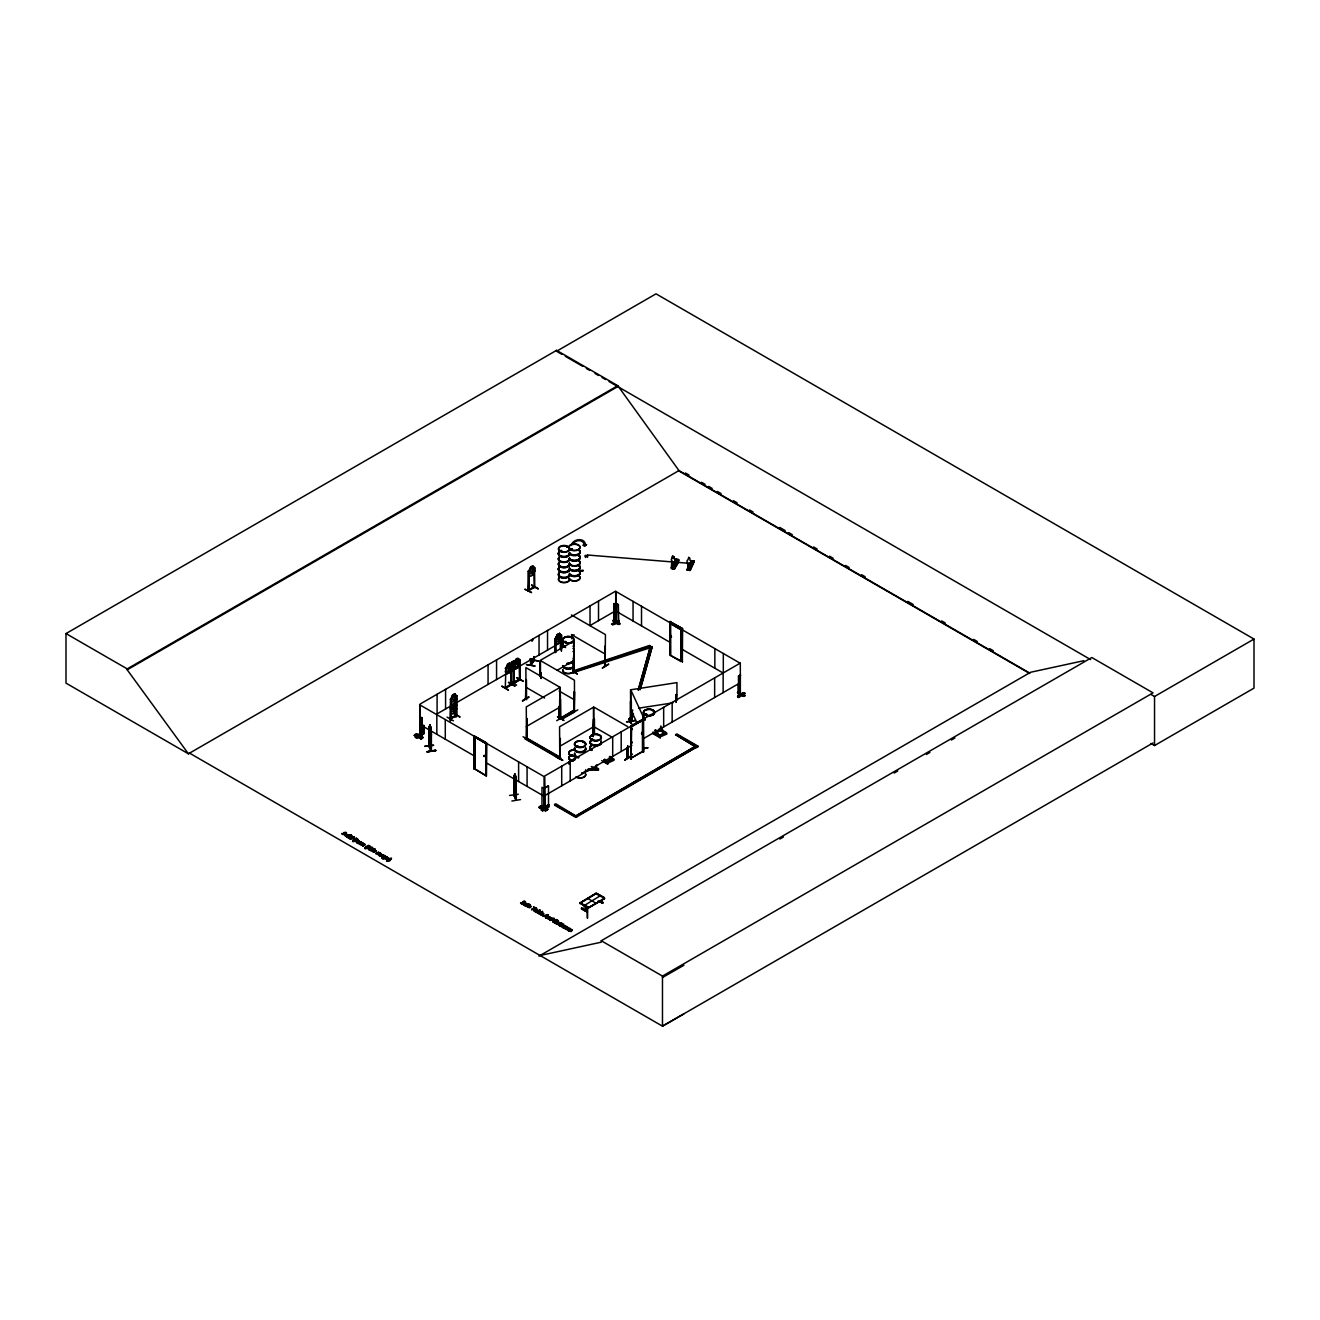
<?xml version="1.0" encoding="UTF-8"?>
<svg xmlns="http://www.w3.org/2000/svg" width="1320" height="1320" viewBox="0 0 1320 1320"><rect width="100%" height="100%" fill="white"/><g stroke="black" fill="none" stroke-linecap="round" stroke-linejoin="round"><path stroke-width="1.5" d="M383.097 857.72C384.12 855.079 389.433 858.363 385.358 856.102C380.787 855.921 385.951 860.062 383.163 857.455M655.644 730.307L658.449 731.626L660.693 730.356L660.808 725.951M585.733 556.743L585.304 555.258L585.469 556.215M347.704 835.246L345.262 835.725L348.265 834.867M519.503 679.437L519.139 660.396C521.598 659.851 516.648 656.733 515.839 659.587L514.8 665.61L516.202 666.616L517.588 665.808L518.974 663.168L517.935 658.366L515.773 659.538L513.678 663.861L512.358 662.029L511.219 665.197M514.123 682.918L514.272 663.284M349.222 838.283C350.592 840.774 348.695 834.636 352.82 837.705L354.337 836.913L352.82 837.705M549.236 919.083C551.001 922.581 548.163 916.707 552.651 918.835M674.19 567.649L674.619 561.33A1.996 1.584 24.9 0 0 674.19 558.756L674.19 556.71M688.71 557.354L687.951 559.878A1.996 1.584 24.9 0 0 687.555 562.386L687.951 568.755L689.931 568.986L690.294 562.815A1.996 1.584 24.9 0 0 689.898 560.175L689.898 558.112L688.677 557.436M689.931 568.986L690.327 562.732M365.425 848.859L365.838 847.704A4.01 2.31 0 0 1 366.679 847.011L367.884 846.516A4.24 2.442 0 0 1 369.121 846.318C370.276 842.688 361.927 850.509 365.838 847.291A4.01 2.31 0 0 1 366.679 846.599L369.864 846.285M386.578 861.069L390.159 860.574L391.034 858.082L390.159 860.161L386.595 861.053L390.967 858.511M485.793 775.417L485.793 743.358L475.002 737.121L475.084 769.23L474.029 768.949L473.896 735.834L486.635 742.863L486.354 776.061L475.101 769.131L475.101 737.286L486.189 743.127L475.101 737.286M430.138 728.194L430.27 726.115M515.014 777.199L515.245 775.12M430.138 725.142L429.792 729.712L430.716 733.755L431.178 733.029M514.915 774.163L514.668 778.717L515.592 782.777L516.054 782.034M671.484 567.534L674.817 567.913L674.817 567.056L671.913 566.61L671.484 567.534L674.619 569.052L678.843 559.977L675.477 559.465L671.269 568.557L671.847 560.967A1.996 1.584 24.9 0 1 672.243 558.459L672.573 556.083M673.332 566.676L673.431 568.425M673.2 567.319L673.052 566.593M688.198 569.778L688.941 568.012L688.628 568.788M377.834 854.353L380.374 854.881L377.933 854.518M533.808 910.833C534.946 909.051 537.653 910.948 534.452 910.618M561.479 926.293C559.63 927.58 566.296 926.029 563.376 925.204M389.251 858.858C387.7 856.07 382.371 858.577 389.235 858.709C384.268 857.455 388.08 861.679 386.694 858.231M527.439 906.906C528.858 903.721 533.593 908.474 528.479 906.015C527.422 908.424 530.855 907.153 528.049 907.054M540.128 914.001C546.332 912.499 539.616 913.968 541.976 914.595C538.824 916.047 541.876 910.024 543.675 913.935M568.92 930.22C568.342 932.464 576.312 928.933 569.035 930.435M454.014 694.782L452.628 698.231L453.305 700.425L454.723 698.395L453.931 694.749M509.569 669.454L508.86 664.042L507.49 667.491L508.167 669.669L509.586 667.656M474.969 740.586L475.002 739.283M475.117 752.515L474.969 753.538M475.117 765.633L475.117 764.428M560.934 551.149L561.957 550.836M566.874 547.206L567.748 546.991M570.884 549.615L572.121 548.905M571.642 548.724L572.368 549.268L571.494 549.334M564.465 641.767L565.802 641.371M565.867 641.866L564.96 641.751M570.735 755.106L572.187 754.726M570.768 754.891L571.279 755.04M577.896 745.882L576.543 745.981M582.928 742.5L583.852 742.368M592.993 739.976L591.97 739.283L593.521 739.744M579.793 903.177L596.194 893.046L604.444 897.749L604.527 898.672L588.142 907.846L579.827 902.764M587.746 907.153L587.433 918.274L587.119 907.153M631.719 728.838L631.768 729.844L631.9 728.855M631.719 742.962L631.785 741.741L631.851 742.945M675.741 563.293L674.949 562.699M631.768 753.753L631.9 754.413M631.719 754.908L631.768 753.984M675.988 562.782L675.081 562.765M646.668 714.202L646.058 713.856M646.915 714.582L646.058 713.938M652.575 710.853L652.822 710.886M691.449 564.844L690.541 564.184M681.466 632.528L681.499 631.224L681.499 632.428M681.499 644.424L681.499 645.629M681.533 644.506L681.499 645.397M681.351 657.112L681.466 657.64M343.662 832.524L344.256 834.52L341.731 833.464L344.57 834.454L344.305 832.672M359.617 841.929C360.31 837.936 346.022 845.691 356.284 838.2C360.376 839.718 354.601 841.434 357.967 839.47M356.664 842.209L357.654 840.939L359.65 841.78M376.134 850.872C371.085 852.605 379.385 848.991 372.883 850.575C374.731 855.079 371.844 849.321 376.084 851.037M389.251 858.445L388.443 859.65L386.694 858.643M531.053 906.23L530.227 907.434L528.479 906.015M543.675 913.522L542.866 914.727L541.117 913.704M364.897 848.545L367.884 846.12A4.24 2.442 0 0 1 369.121 845.905L369.847 845.889M386.578 860.656L389.45 860.508L391.545 858.38M633.402 714.021L631.191 721.891L629.458 721.743L632.214 711.282M638.286 689.634L650.446 646.338L649.555 645.463L573.804 670.708L574.678 672.21L652.162 647.113L650.446 646.338L574.678 671.583M629.458 721.743L632.775 709.929M638.286 690.244L650.446 646.338M633.402 713.41L631.191 721.281L629.458 721.116M640.018 689.799L652.162 646.503M640.579 688.446L652.162 647.113M530.558 665.164L530.623 659.241M533.445 660.841L533.841 660.165M534.105 660.511L530.937 665.247L531.201 658.878M532.802 565.719L530.607 566.989L529.634 573.029L531.036 574.068L533.808 570.619C531.927 566.28 534.22 564.894 533.973 567.847L534.121 587.631L534.551 586.427M510.609 665.676L509.504 663.184L511.731 664.999L511.731 668.118L509.603 672.457L507.375 673.662L505.246 671.781L507.375 664.323C512.473 660.611 503.448 667.243 506.434 670.428L507.837 671.467L509.239 670.659L511.665 662.013L513.86 660.742L515.922 662.706L513.86 670.082L511.632 671.286L509.652 669.372M555.274 652.624L555.274 638.896L557.32 634.573L559.548 633.369L557.32 634.573L556.38 640.678L557.783 641.718L559.168 640.909L560.554 638.269L559.515 633.468L561.677 635.25L561.511 650.991M523.066 736.708L529.501 740.322M556.347 756.607L562.815 760.287L556.347 756.278M447.067 717.123L453.436 720.803M501.93 686.367L508.348 690.079M531.481 592.647L524.815 589.182L531.498 592.333M508.299 690.046L501.93 686.053M516.648 685.195L510.345 681.136M344.668 835.461L346.302 834.372L348.166 834.916M429.611 745.915L431.409 751.195L431.376 731.511L430.601 731.89L430.138 729.564M515.707 780.236L515.014 778.569M566.379 926.706C570.718 927.943 561.742 930.798 567.831 927.3M523.908 904.695L525.838 904.761L524.535 903.919L523.314 904.778L524.783 905.371L523.495 903.886L526.449 903.952L525.195 903.16L526.251 904.53M602.695 902.105L599.824 901.032L602.53 903.342L602.778 902.434M641.998 732.188L641.602 733.474M642.262 733.689C641.883 735.718 643.615 732.88 641.52 733.524M430.963 750.42L431.178 730.686L430.122 725.043L429.033 726.594L429.247 746.724L429.627 726.726M513.843 794.524L515.905 800.217L514.915 774.048L513.926 775.599L514.437 795.63M513.843 795.3L516.318 800.167L516.236 780.12M515.707 799.078L515.707 799.788M534.897 666.171L526.35 664.554L534.913 665.808M513.76 665.231L513.051 666.847L511.681 666.435M616.093 622.726L613.668 623.848L615.895 621.836M740.751 693.924L738.358 695.706M740.718 694.683C735.207 698.412 744.282 691.301 738.606 695.194M549.236 919.495C551.678 915.436 558.393 921.014 550.654 919.924M629.112 718.723L631.587 723.789L628.716 718.856M672.243 556.693L672.243 558.459M671.847 560.967L672.276 567.27M674.19 556.99L672.969 556.017M674.19 558.756L674.223 556.924M678.265 559.894C662.772 582.302 686.582 557.486 675.708 559.135L673.744 563.508L676.648 563.953L673.744 563.343M671.484 568.392L676.269 559.399L672.21 568.706M671.896 568.656L676.269 559.399M678.612 559.597L674.173 569.003L674.388 567.98M687.984 570.124L687.852 568.738M694.155 561.346L691.416 560.554L687.043 569.992L691.185 560.885L694.303 561.182L690.261 570.471L686.961 569.959M688.198 568.359L688.248 569.695M689.881 564.581L691.977 560.818L687.918 570.124M687.736 569.992L691.977 560.818M689.089 569.927L689.139 568.409M693.742 561.082L689.32 570.339L693.528 561.247M687.621 568.029L687.423 569.663L690.096 569.398L689.947 570.421L694.303 561M540.062 912.136C540.523 908.457 538.411 915.156 536.563 912.351M525.129 905.173L527.059 903.969L525.162 903.144M537.553 910.024L535.425 911.839L533.808 910.189L536.943 910.008L535.689 909.216L536.861 910.503L534.468 910.882L536.316 910.42M454.707 703.577L455.746 708.378L454.377 711.018L452.974 711.827L451.572 710.787L452.512 704.682L450.829 708.543M452.595 704.731L450.252 708.873L451.093 708.461M450.532 712.107L452.595 714.07L454.707 712.75L456.736 708.444M528.511 571.312L530.673 567.022M528.577 574.348L530.64 576.312L532.768 574.992L534.781 570.685L534.847 567.567L533.973 567.847M532.802 575.058L534.93 570.718M509.504 666.286L511.731 662.062M513.612 663.812L515.839 659.587M557.419 634.672L555.06 638.764L555.885 638.616M555.324 641.998L557.386 643.945L559.515 642.642L561.677 638.368M364.056 845.295C363.874 843.991 358.957 845.13 364.551 844.453C359.667 847.803 367.834 844.816 363.742 843.678M363.66 844.255L362.389 843.018L363.726 843.926M431.558 734.662L430.749 736.098L430.039 734.332M525.591 699.27L525.888 679.519L525.657 699.286L526.532 699.517L526.465 679.849M526.317 698.94L526.532 699.517M516.417 783.585L515.625 785.103L514.206 778.585L514.998 783.37L514.998 774.048M573.903 711.496L574.068 710.556M604.577 665.395L605.286 665.593M627.099 757.135L627.214 757.119M514.8 665.61L512.028 669.058L510.626 668.019M356.614 840.46L353.892 840.708M525.343 739.068L526.581 738.358L560.571 757.977L559.333 758.686L525.343 739.068L526.928 737.368M526.861 718.509L526.449 738.622L526.284 706.909L560.274 687.291L560.554 719.004L560.505 699.336M573.276 671.896L577.285 674.074M559.911 757.762L559.333 758.686M524.007 903.111C518.711 905.734 522.225 900.52 525.624 902.368M450.285 718.839L456.571 715.259M455.862 714.945L456.077 715.077M529.072 590.584L528.231 590.749L534.847 587.268M511.434 684.503L505.048 688.182L505.989 687.39M511.368 670.808L510.823 684.816M519.172 679.239L519.469 680.13M359.617 841.533L359.073 842.44M531.96 640.893L533.131 639.375M531.976 640.942L533.148 639.26M533.478 660.363L531.036 664.455M530.623 665.131L533.923 660.132M484.638 755.205L484.242 756.525L483.714 755.568M484.457 755.898L484.671 756.228M671.121 637.296L671.088 636.273M671.566 636.966L670.527 636.751L670.708 635.201M560.241 550.704L561.231 550.935M566.973 547.255L567.056 547.305M690.541 564.316L691.696 564.316M576.823 746.196L577.913 746.179M592.301 739.101L593.142 739.712M645.595 714.302L646.371 713.905M646.849 714.483L645.843 714.928M579.827 903.045L596.194 893.31L604.296 897.633M580.041 903.259L588.142 908.127L604.527 898.392L588.538 907.714M581.592 908.391L587.4 912.087L581.542 909.018L581.724 908.044M602.53 903.326L598.257 900.851M613.668 623.848L615.895 622.562L619.261 624.426L620.367 623.783L617.034 621.967M420.057 736.577L420.073 704.071L615.681 591.129L615.83 622.99L616.588 622.38L613.915 623.683M740.767 694.138L738.49 695.673M631.389 720.505L630.63 720.67M631.389 721.248L631.307 720.324M357.835 839.751L356.35 838.678L355.361 839.668M349.305 837.952L352.654 837.457M641.817 733.441L642.196 734.514M581.559 908.457L586.08 907.83L586.839 911.361M586.888 906.444L585.964 908.044L587.07 906.757M546.018 917.945C554.169 910.998 538.411 917.433 544.896 916.212L546.018 917.945L548.245 914.941M543.196 915.915L546.431 916.657L548.245 915.354M546.431 916.657L547.701 914.628M545.539 917.68L546.183 916.954M564.564 926.491L563.376 925.617M423.654 725.257L423.538 733.227M544.467 807.642L548.922 804.655L544.467 806.916M544.5 807.922L548.922 804.655M595.897 769.477L592.795 767.201M561.577 926.458L564.019 926.822L562.139 926.607M530.788 664.01L530.953 665.197L530.92 658.812M533.923 660.858L533.791 656.964M414.249 735.405L421.063 738.804L414.249 735.405C416.014 731.115 427.234 737.484 420.865 738.969M545.49 810.892L547.701 809.226L545.49 810.909L538.873 807.361L545.688 810.76M526.993 903.689L524.502 905.536M565.24 926.409L562.963 927.019M343.745 832.804C350.014 834.058 343.629 830.362 344.454 833.728C338.695 835.477 346.5 833.299 348.249 835.098M359.518 841.698C351.45 839.058 361.036 847.539 355.509 839.767M573.391 672.837L573.82 652.707L573.276 672.606M574.117 671.748L573.177 671.995A5.627 3.25 0 0 1 566.164 673.431A5.627 3.25 0 0 1 562.881 669.57A5.627 3.25 0 0 0 566.164 673.233A5.627 3.25 0 0 0 573.193 671.863M526.218 737.731L526.548 738.589M560.472 719.02L559.746 719.119M451.028 718.74L450.697 717.849M450.516 719.02L456.803 715.423M505.89 668.151L505.279 688.314L505.692 687.093M514.321 663.284L513.678 683.463L520.014 679.833L520.03 660.115L519.139 660.396M421.855 737.599L419.595 736.279L420.453 734.959M544.5 807.213L544.533 808.154L548.51 805.612L548.51 785.994L544.698 787.941L548.279 785.862M355.361 839.256L357.142 839.157M539.929 911.889C533.296 914.38 543.196 909.496 536.563 911.955M604.345 759.643L606.342 762.762L604.51 759.511M604.906 759.28L606.755 762.531L604.758 759.412M609.659 756.624L611.655 759.742M610.071 756.393L611.903 759.643L609.906 756.525M658.433 731.528L660.693 730.356M655.066 730.273L659.059 736.51L655.215 730.141M664.372 733.507L660.38 727.254M344.371 832.953L346.286 833.481M527.092 738.326L527.076 718.624M358.76 841.731L357.423 840.956M374.236 850.756L375.474 851.466L373.89 850.889M388.443 859.65L388.707 858.858M388.344 859.237C389.367 857.257 385.242 858.297 388.575 858.561M530.227 907.434C529.947 904.86 529.122 905.602 530.145 907.005M542.866 914.727C542.536 912.136 541.794 912.895 542.767 914.298M571.577 930.518L570.24 929.742M560.703 550.374L561.313 550.341M570.966 755.337L572.286 755.122M580.041 902.814L588.538 907.17M347.539 835.082C342.276 834.768 351.367 835.131 344.668 835.23M380.374 854.469C375.21 854.502 383.823 854.618 379.731 853.281M380.787 854.634C380.061 849.304 373.098 856.482 378.493 851.994M740.355 694.897L740.305 663.086L544.698 776.011L545.408 807.493L544.698 806.85M357.093 841.154C356.367 843.975 359.304 842.82 361.433 843.084M541.117 913.308C540.837 915.057 542.702 916.195 540.111 913.984M569.91 930.336L570.982 931.656M538.873 807.378C541.843 803.203 542.058 809.49 547.156 809.903M511.104 665.395L509.504 663.184M383.064 856.3C384.219 854.386 374.962 856.73 384.12 855.245C380.127 859.155 385.027 854.452 382.387 855.393M549.302 918.175C550.457 916.261 541.2 918.605 550.357 917.12C545.968 921.558 553.03 914.48 546.298 917.697M423.505 733.211L423.505 733.92M421.954 717.997L419.842 716.793L421.954 717.997L421.954 737.632L419.842 736.411M618.42 624.476L618.387 604.577L616.291 603.372L618.172 604.708L618.635 624.343L616.291 622.99M421.954 737.632L419.81 736.147L416.592 738.094L415.305 737.352L419.958 734.514M415.404 737.352L420.073 734.53M416.427 737.632L422.812 733.92L416.592 738.094M614.74 622.182L611.523 624.063L612.827 624.805C618.238 624.162 618.799 618.849 619.047 621.043M615.862 622.331L618.635 623.832M544.071 788.518L543.988 808.12M740.305 675.23L740.207 694.815M544.137 808.219L541.728 806.074L543.774 807.328M541.728 806.074L541.728 806.784M544.285 788.386L541.976 787.314L541.976 806.933L544.236 807.956M541.315 809.688L547.701 806.058L541.315 810.101L542.602 810.843C557.089 802.923 542.47 806.685 541.481 810.084M738.408 692.785L738.375 693.825L738.193 685.361M743.77 692.637L745.058 693.792L738.738 697.438C732.814 694.93 755.981 688.693 737.698 696.795M737.55 696.399L743.935 692.753L737.55 696.811M559.482 924.198C558.558 928.983 568.755 920.337 560.043 926.046M539.831 672.326L539.831 676.104M573.177 672.705L573.82 652.707M540.672 672.391L540.672 678.067M604.857 646.189L604.676 666.006M522.456 700.92L528.825 697.191M522.538 701.035L528.874 696.91L522.538 700.623M604.577 665.907L605.434 666.121M608.602 664.042L602.233 668.101L608.619 664.356M559.647 699.286L559.647 719.218M574.084 691.68L573.87 711.513M557.568 716.793L564.019 720.489L557.601 716.826M556.726 720.687L563.079 717.024M573.788 711.397L574.183 710.622M577.846 709.863L571.494 713.51M560.125 738.408L559.878 758.472M592.977 736.461L593.538 719.119L593.191 736.593M594.231 719.202L594.231 734.332M560.076 757.993L560.356 738.523M562.485 760.419L556.05 756.822M631.323 756.376L624.657 759.957L631.01 755.848M624.987 760.089L631.076 756.244M613.866 604.098L615.912 603.174L613.866 604.098L613.882 623.981M613.849 620.136L612.76 620.812L619.261 624.426M615.681 621.967L613.882 623.255M421.261 734.927L423.654 733.54M421.492 735.042L423.885 733.656L423.885 725.389M738.49 676.054L740.536 675.13L738.49 676.054L738.606 695.904M738.49 692.125L737.665 692.554M545.044 807.295L548.922 805.365M744.018 696.184L744.975 695.706L740.025 693.016M740.52 694.501L743.886 696.366L744.991 695.722M678.975 470.58L188.413 753.803L66 683.133L66 633.567L556.562 350.344L617.777 385.671L678.975 470.58L1029.468 672.936M556.562 350.344L556.562 351.252L656.023 293.832L1254 639.062L1254 688.132L1154.538 745.553L1150.974 743.49M66 633.567L127.215 668.893L617.777 385.671M683.892 1013.892L662.475 1026.168L189.569 753.142L188.413 753.803L127.215 669.817L617.777 386.595M532.059 566.626L530.689 570.075L531.366 572.269L532.768 570.24L531.993 566.593M528.313 571.114L529.27 570.801L528.313 571.114L528.247 590.783M531.547 585.321L538.263 588.803L531.894 585.123M528.627 590.139L533.907 587.004M534.485 587.103L528.841 589.693M538.23 588.769L531.581 585.189M456.72 715.489L456.803 695.722L454.674 693.841L452.512 695.079L450.466 699.468L450.483 720.786M454.74 693.874L452.545 695.145L451.572 698.841L451.572 701.184L452.974 702.223L455.746 698.775L454.674 693.841M515.856 663.993L517.226 664.422L517.935 662.805L516.533 659.587C517.869 667.227 511.599 656.733 514.8 663.267M450.252 720.654L450.829 698.94L451.06 720.439M455.928 717.387L455.928 696.003L456.868 695.755M560.719 635.497C562.551 633.715 559.168 647.344 560.719 649.226M451.093 698.857L450.252 699.27M555.274 638.896L555.852 652.294M505.956 668.101L505.114 668.514M454.707 703.147L452.595 704.451L450.532 702.504M563.475 640.893L437.085 713.872L437.085 694.254M570.553 636.801L574.101 634.771M615.681 610.747L590.023 625.564L590.023 605.946M515.773 668.712L517.968 667.606L515.74 668.811L513.612 666.93L515.807 668.861M456.72 705.408L454.674 703.444L456.803 705.441M508.712 682.522L515.081 686.202L508.398 682.324M516.714 677.869L523.429 681.351L517.06 677.671M450.615 718.311L455.862 715.143M511.434 683.777L505.379 687.555M511.648 684.635L511.368 683.826M519.717 678.975L513.414 682.605L519.073 679.553M519.618 679.701L513.414 683.331L513.48 669.553M459.871 717.156L453.486 713.064L459.871 716.743M557.04 670.345L574.035 660.528M670.114 621.406L670.279 655.314L680.807 661.468L681.466 629.244L670.676 623.007L670.741 655.116L669.834 654.588L669.834 621.571L682.572 628.601L682.291 661.782L682.143 628.848L669.999 621.852M669.834 621.571L682.572 628.601M526.284 726.544L560.274 706.909M346.78 836.599L350.707 834.817L347.193 837.26M346.78 837.012L350.707 834.817M347.837 837.21L351.681 835.51L348.249 837.87M347.837 837.622L351.681 835.51M351.021 838.332C353.43 834.669 348.166 839.85 350.658 838.546M352.473 837.903L349.833 838.233L352.473 837.49M354.337 836.913L350.394 838.695M573.26 710.638L560.521 717.997L561.759 718.723L574.497 711.364L573.26 710.638L562.106 717.701M350.823 839.355L354.337 837.309M474.029 768.949L474.342 735.949M560.521 718.608L561.759 719.334L574.497 711.975L574.447 680.229L540.457 660.594L540.457 676.302M352.918 840.559L356.284 838.2M353.743 840.18C358.314 841.186 352.011 840.18 354.998 839.47L355.757 841.021L352.918 840.147M360.575 841.648L358.479 843.76M358.05 843.513L361.003 841.896M361.003 842.308L361.465 843.101M361.152 844.899L362.917 843.859L359.716 844.074L362.67 842.869L363.099 844.107L361.152 845.311M359.716 844.486L362.67 842.869M362.587 846.136L365.145 844.602L363.66 843.859M369.039 847.803C374.484 846.549 361.927 850.608 369.352 846.714M366.828 848.595L369.781 846.961M370.21 847.737L369.402 847.589M371.861 847.176C369.6 850.096 375.589 844.767 368.923 849.799C367.24 848.628 372.702 846.45 372.19 849.172C375.705 847.869 365.326 851.548 371.844 848.562M368.511 849.552L372.355 847.457M372.124 848.314L374.385 848.909L372.438 848.562M369.6 850.195L372.19 849.172M371.036 850.608L374.979 848.826M371.036 851.02L374.979 849.239M372.57 851.334L374.665 851.994M559.564 746.443L593.538 726.808M375.969 853.462L378.197 852.67L381.43 853.66L379.467 855.888L381.596 854.486L379.714 853.677M375.969 853.858L379.351 853.429M380.704 854.271L378.048 854.007L379.318 855.492M380.077 856.234C382.255 852.241 386.727 857.291 381.628 857.125M387.123 857.389C384.565 860.788 379.483 857.389 384.499 858M384.862 857.802C386.81 852.605 383.295 861.531 381.876 857.851M384.499 858.412L382.338 858.016M387.123 856.977L383.691 857.686L386.248 856.993M385.688 858.907L387.783 859.567M385.654 858.726L387.783 859.98M630.828 725.983L643.566 718.954L643.566 751.987L642.444 752.301L642.444 720.241L631.653 726.478L631.092 759.182L630.828 725.983L631.752 726.528L642.411 720.456L631.191 726.198L631.092 759.182M544.698 795.646L631.802 745.355M644.193 738.193L740.305 682.704M643.566 751.987L643.12 719.087M554.582 804.523L555.836 803.814L577.071 816.684L554.582 804.523L575.833 816.783L698.065 746.212L575.833 817.393L554.582 805.134M675.576 734.662L696.828 747.549L675.576 734.662L676.83 733.953L698.065 746.212M675.576 735.289L676.83 734.563L698.065 746.823M520.591 903.028C524.221 905.751 521.202 898.97 525.624 901.956C522.555 898.92 524.683 907.665 520.591 902.632M525.162 903.557L526.993 904.101M523.974 904.414L525.838 904.365M527.818 904.118L528.165 905.141C532.339 902.962 521.136 907.78 527.818 904.53M528.099 904.282L530.36 904.86L529.155 904.282M529.947 905.074L528.511 904.514L529.947 904.662M525.574 906.147L528.165 905.141M527.587 906.873L529.584 907.335M527.472 906.691L529.584 907.747M533.544 906.906L536.646 908.243L535.656 909.199M533.544 907.318L536.646 908.655M531.712 909.282L535.128 907.83L536.25 908.886L535.128 908.226L531.712 909.695L534.683 907.566M531.712 909.695L534.683 907.978M535.656 909.612L537.487 910.156L534.996 911.592M536.019 911.774L539.962 909.991L538.708 911.114M536.019 912.186L539.962 909.991M538.593 913.258L542.536 911.46L539.005 913.902M538.593 913.654L542.536 911.46M546.298 918.109C548.592 914.331 552.948 919.231 547.866 919.017M551.017 919.71C552.337 917.202 547.734 921.145 552.469 918.868M581.625 902.17L594.231 894.894M550.407 920.486L554.334 918.291M552.915 921.525L556.281 919.578L558.393 920.799L555.027 923.142C549.4 918.951 557.667 925.699 555.423 922.515L553.773 921.558L556.957 921.492L553.773 921.558M552.915 921.938L556.281 919.99L558.393 921.211M556.331 920.486L555.406 921.014L556.331 920.073L558.426 922.201L556.281 919.578M555.489 923.422L558.426 921.789M555.902 923.653L558.97 923.109L557.04 924.314L558.987 922.614L557.799 922.564M557.04 924.314L559.564 923.208L558.426 922.201M557.04 923.901L559.614 922.68L558.162 922.366M560.323 922.894C559.663 922.845 563.491 923.752 560.687 923.918C559.251 926.491 557.04 924.825 560.323 923.291M561.775 922.878L558.459 924.841L559.696 924.974M599.742 901.741L602.794 903.193M559.614 925.798L562.567 924.182M562.699 927.58L565.174 926.557L563.458 924.709M565.076 926.013L563.36 925.188M562.106 926.326L564.019 926.409M565.273 929.066L567.188 927.696L563.706 927.762L566.231 926.293L567.765 927.58M563.706 928.174L566.659 926.541M565.273 928.653L567.188 927.448L566.379 927.118M569.827 928.868L570.223 928.603A1.963 1.138 0 0 0 569.613 928.207L566.759 928.999L568.194 930.583L566.742 929.362L569.712 928.702L568.904 931.012M569.019 930.798L571.015 931.26M569.91 929.923C573.358 932.861 572.665 927.894 569.811 929.511M538.906 956.159L1030.606 672.26L1083.918 660.677M601.26 940.747L1091.822 657.525L1153.036 692.868L662.475 976.091L601.26 940.747L601.26 942.183L540.045 955.499M779.872 839.058L783.453 836.995M894.184 773.058L897.765 770.995M926.343 754.495L929.907 752.433M951.341 740.058L954.921 737.995M1150.991 694.452L1154.538 696.498L1254 639.062M1153.036 742.945L662.475 1026.168L662.475 976.091M662.475 977.526L683.892 965.25M680.807 629.623L670.279 623.469L680.807 629.623L680.807 661.468M670.329 637.477L671.269 636.751M485.76 755.337L485.76 756.657M670.279 655.314L682.572 661.634M475.101 769.131L485.628 775.302M652.954 732.303L659.307 735.487L659.307 736.676L652.954 733.491L652.954 732.303L660.231 736.626L660.231 737.831L659.934 735.851L665.56 732.715L666.649 734.019L666.649 732.831L661.419 729.712M659.67 729.861L663.432 732.715M603.685 759.99L606.589 761.722L612.166 758.604L612.166 759.808L606.589 762.927L603.685 761.194M601.706 760.601L607.53 764.065L607.233 762.102L612.843 758.951L613.948 760.27L613.948 759.066L610.451 756.987M604.61 761.145L608.041 762.581L608.041 763.785M607.233 763.307L613.486 760.518M659.307 735.487L664.867 732.352L664.867 733.557L660.693 735.9M659.059 736.51L655.462 730.042M659.934 735.851L659.934 737.055L666.188 734.283M643.285 751.822L643.253 716.793L630.812 689.981L630.976 721.297M423.175 733.029L424.297 732.913M423.175 733.738L424.297 733.425M630.366 720.456L631.207 720.291M630.366 721.165L630.432 701.563L631.307 701.613L631.356 721.99M614.344 623.749L614.097 604.23M571.263 549.747L572.203 549.417L571.065 549.697M593.34 739.744L592.185 739.744M595.798 893.722L604.444 898.293M595.798 893.986L597.036 893.986M528.957 590.37L529.106 570.916M456.456 715.291L456.505 695.673M456.241 715.737L456.209 695.937M450.697 718.558L450.829 698.94M619.443 624.244L612.76 620.4M560.027 719.284L559.878 687.225L525.888 667.606L526.02 699.154M560.125 757.317L559.911 758.488M513.958 682.985L514.058 669.223M511.055 684.997L511.071 665.181M505.444 688.248L511.582 684.667L511.731 664.999M650.446 646.948L649.555 646.074L573.804 671.336A5.627 3.25 0 0 0 573.755 669.57A5.627 3.25 0 0 1 573.755 671.071M547.503 915.453L543.196 916.311M588.357 907.533L587.482 907.533M587.4 911.476L581.394 908.226M422.614 734.135L421.624 733.59L422.664 733.854M676.087 694.501C677.556 693.445 674.735 700.012 676.087 702.058M635.266 720.357L626.456 721.858L635.266 720.621M644.292 747.813L647.905 747.945L642.691 748.786M647.79 747.648L643.451 747.879M579.513 570.685L583.126 570.735L579.645 571.263M579.249 570.999L583.011 570.207M583.126 570.669L579.134 570.735M638.599 708.18L672.919 702.867M430.039 725.159L431.095 751.228L429.016 746.163L431.079 750.469M429.313 726.478L429.247 746.724M429.313 729.581L430.733 735.982M515.625 775.813L516.318 783.601M424.792 746.344L433.537 745.14M433.537 745.404L424.776 746.344M435.649 750.271L426.871 751.806L435.633 750.206M435.649 750.585L426.888 751.789L435.748 750.816M509.553 795.448L518.331 794.244M511.863 801.025L520.542 799.59M485.034 756.03L483.796 755.667M587.351 912.087L581.807 908.853M587.994 769.131L596.31 768.587L596.31 769.791L595.732 766.821M588.077 770.748L588.077 769.543L598.455 768.867L597.217 768.52L598.455 770.071L587.994 770.335M627.874 745.932L627.709 758.159L627.643 746.064M559.779 758.488L559.564 726.808L593.538 707.19L593.538 734.233M360.624 842.523L361.894 842.44M369.402 847.176L370.623 847.457M378.543 852.868L379.813 853.182M568.639 929.891L567.369 929.478L569.827 929.28M568.639 930.303C565.356 929.973 569.332 926.937 570.438 929.28M379.318 855.079L378.493 854.667L380.374 854.881M535.277 911.031L533.874 910.536M587.384 555.159L587.532 557.188L587.185 554.977L693.165 563.64L690.261 563.178M538.345 911.328L539.517 911.939L536.844 912.301M358.165 842.473L356.73 841.912M374.632 852.39L373.395 852.01M535.623 910.816L534.468 910.47M563.31 927.217L562.139 926.195L564.349 926.211M678.183 560.687L675.279 560.241M677.886 561.297L674.982 560.851M689.452 564.745L692.356 565.372L689.452 564.927M687.621 568.87L690.31 569.118M672.49 566.94L673.431 566.989L672.49 568.375M671.715 568.243L674.173 567.946M526.449 737.913L560.571 757.366L559.333 758.076L525.343 738.457M529.963 659.159L538.181 660.891M529.798 659.29L538.23 661.188M533.478 660.874L534.088 656.518M524.617 905.124L524.122 904.018L526.168 904.167M616.291 622.281L618.635 623.634L616.11 622.462M420.057 735.57L422.367 736.857M605.121 666.254L605.434 634.606L571.444 614.971M559.548 718.888L559.301 706.381M420.024 735.884L421.954 736.626M420.156 736.312L420.073 715.985M422.004 737.715L421.674 736.791M423.077 737.682L416.179 734.201M540.986 805.744L547.701 809.226M547.701 809.638L540.804 805.893L547.437 809.688M744.166 696.152L737.385 692.356L743.886 696.366M573.986 671.946L577.203 673.778M574.084 711.315L574.662 692.01M627.874 757.977L627.016 757.828L627.297 747.499M618.172 624.343L616.077 623.122L616.028 591.558L740.305 663.3M737.863 696.943L738.837 697.537M541.909 806.256L543.774 808.038M541.976 806.933L544.071 808.137L544.071 776.589L419.793 704.847L419.793 724.465L474.969 756.327M556.562 351.252L561.808 354.288M565.307 356.301L582.796 366.399M586.294 368.428L589.792 370.441M595.039 373.477L598.538 375.49M602.035 377.503L605.534 379.533M609.031 381.546L1090.666 659.62M685.476 473.005L689.023 475.052M701.481 482.245L705.045 484.291M708.592 486.354L712.156 488.4M717.486 491.486L721.05 493.548M733.507 500.726L737.055 502.788M749.512 509.982L753.077 512.028M779.757 527.439L785.103 530.524M788.65 532.57L792.214 534.633M813.565 546.958L817.13 549.005M829.57 556.198L833.135 558.261M845.592 565.438L849.139 567.501M861.597 574.695L865.161 576.741M907.863 601.392L913.192 604.477M941.655 620.911L945.219 622.957M973.681 639.391L977.245 641.454M989.686 648.648L993.25 650.694M678.397 470.662L1029.699 673.481M616.028 611.177L669.454 642.015M681.681 649.077L723.31 673.117L723.31 653.482M571.444 634.606L605.434 654.225M627.643 726.577L593.654 706.959L593.769 734.365M559.152 691.02L574.447 699.847M509.603 672.457L507.49 673.612M573.26 711.249L574.497 711.975M525.888 687.225L544.582 698.016M593.654 726.577L612.348 737.368M455.928 696.003L454.641 693.94M456.736 698.841L454.641 703.114M473.896 735.834L486.469 742.962L486.354 776.061M475.084 737.236L485.727 743.391M487.195 763.372L544.071 796.224M599.742 901.114L602.53 902.731M528.511 904.514L528.858 905.536M527.456 904.316L529.221 905.339M555.406 920.601L556.957 921.492M559.977 923.092L561.825 924.165M528.808 905.817L530.145 906.592M541.447 913.11L542.767 913.885M545.391 915.651L546.431 916.261M350.757 835.494L351.681 835.923M371.432 847.423L372.355 847.869M373.89 850.476L375.226 851.251M387.007 858.049L388.344 858.825M357.093 841.566L358.842 842.16M659.142 728.953L664.867 732.352M661.419 730.9L666.649 734.019M652.954 733.491L660.231 737.831M609.312 756.904L612.166 758.604M609.312 758.092L612.166 759.808M591.195 766.507L594.528 768.537M616.242 623.304L616.291 603.372M548.807 807.015L542.602 810.827M361.433 842.671L360.277 842.737M559.069 718.591L559.069 706.513M555.258 641.965L557.419 643.846M525.145 902.649L523.38 901.989L523.974 903.293M660.775 727.039L664.62 733.409L660.627 727.155M655.611 729.927L659.604 736.164M586.13 907.863L587.07 911.08M631.307 701.613L631.059 722.04M629.178 718.361L631.521 723.426M630.812 709.599L636.619 722.106M537.553 910.437L536.085 909.364M430.897 731.098L430.749 726.759M346.335 833.662C342.606 829.141 345.642 840.906 348.249 834.685M579.793 902.632L579.827 903.573M585.404 556.429L585.601 557.486L585.519 556.462M597.152 764.808L596.327 765.237L597.217 769.725M595.732 765.616L596.31 768.587M527.472 907.087L529.039 905.388L531.053 906.625M520.014 679.784L519.717 660.066M515.707 778.866L515.476 775.665L515.988 800.233M430.601 726.66L430.832 729.861M1154.538 696.498L1154.538 745.553M738.721 676.187L738.721 695.805M723.145 672.986L723.145 692.604M714.846 648.598L714.846 668.233M714.648 677.886L714.648 697.521M693.891 561.924L690.987 561.643M682.291 628.765L682.291 661.782M677.077 562.864L674.173 562.584M676.945 700.293L676.945 682.621L630.514 689.815L630.745 721.594M676.17 694.666L676.17 702.24M672.16 702.421L672.16 722.04M671.913 566.61L671.913 567.468M665.56 732.715L665.56 733.904M663.663 707.322L663.663 726.957M641.52 606.276L641.52 625.894M633.055 601.392L633.055 621.01M627.066 747.631L627.066 757.878M621.192 731.857L621.192 751.476M612.694 736.758L612.694 756.393M612.843 758.951L612.843 760.155M607.53 762.877L607.53 764.065M606.589 761.722L606.589 762.927M602.613 902.319L600.006 901.576M600.666 895.537L583.671 905.899M598.521 601.045L598.521 620.664M598.372 768.454L598.455 770.071M596.426 903.441L587.928 898.541M594.462 719.087L594.462 734.201M574.035 672.54L574.035 640.909L540.045 660.528L540.045 676.236M572.022 634.788L572.022 638.566M571.808 634.92L571.808 638.698M570.207 761.293L570.207 780.912M563.31 926.805L563.112 927.828M562.139 923.934L562.188 924.808M561.709 766.194L561.709 785.812M561.297 635.167L561.297 650.859M561 635.432L560.951 649.357M555.637 638.434L555.637 652.162M555.06 638.764L555.06 652.509M547.536 630.465L547.536 650.1M541.249 672.721L541.249 678.397M541.035 672.854L541.035 678.529M539.038 635.382L539.038 655M534.551 567.517L534.765 587.334M529.122 570.751L528.462 590.898L528.528 571.246M527.076 766.771L527.076 786.406M525.129 904.761L524.931 905.768M518.611 761.904L518.611 781.522M513.926 775.599L514.123 795.729M510.79 669.174L510.724 684.915M496.567 659.901L496.567 679.536M488.07 664.818L488.07 684.437M474.177 735.669L474.177 768.702M445.582 689.337L445.582 708.972M445.285 719.565L445.285 739.183M436.837 714.681L436.837 734.299M430.122 725.043L430.122 734.365M422.169 717.865L422.185 737.764M379.665 854.881L379.467 855.888M373.18 848.314L373.246 849.37L371.036 847.688M351.186 835.23L351.236 836.187M127.215 668.893L127.215 669.817M569.563 558.343A5.692 3.283 0 0 1 563.31 562.468A5.692 3.283 0 0 1 559.119 557.552M569.448 562.914A5.593 3.217 0 0 1 563.327 566.94A5.593 3.217 0 0 1 559.218 562.122M569.497 563.211A5.627 3.25 0 0 1 563.327 567.27A5.627 3.25 0 0 1 559.185 562.419M569.563 552.932A5.692 3.283 0 0 1 563.31 557.04A5.692 3.283 0 0 1 559.119 552.139M569.481 557.766A5.61 3.234 0 0 1 563.327 561.825A5.61 3.234 0 0 1 559.202 556.99M569.497 553.261A5.627 3.25 0 0 1 563.327 557.32A5.627 3.25 0 0 1 559.185 552.469M569.563 558.063A5.692 3.283 0 0 1 563.31 562.188A5.692 3.283 0 0 1 559.119 557.271M569.563 552.651A5.692 3.283 0 0 1 563.31 556.776A5.692 3.283 0 0 1 559.119 551.859M569.497 552.354A5.627 3.25 0 0 1 563.327 556.413A5.627 3.25 0 0 1 559.185 551.562M569.563 573.788A5.692 3.283 0 0 1 563.31 577.896A5.692 3.283 0 0 1 559.119 572.979M569.481 574.101A5.61 3.234 0 0 1 563.327 578.16A5.61 3.234 0 0 1 559.202 573.326M569.448 578.341A5.593 3.217 0 0 1 563.327 582.367A5.593 3.217 0 0 1 559.218 577.566M569.448 563.706A5.593 3.217 0 0 1 563.327 567.748A5.593 3.217 0 0 1 559.218 562.931M569.497 578.639A5.627 3.25 0 0 1 563.327 582.714A5.627 3.25 0 0 1 559.185 577.863M569.497 563.409A5.627 3.25 0 0 1 563.327 567.485A5.627 3.25 0 0 1 559.185 562.634M569.563 568.359A5.692 3.283 0 0 1 563.31 572.484A5.692 3.283 0 0 1 559.119 567.567M569.497 573.193A5.627 3.25 0 0 1 563.327 577.253A5.627 3.25 0 0 1 559.185 572.418M569.481 568.689A5.61 3.234 0 0 1 563.327 572.748A5.61 3.234 0 0 1 559.202 567.913M569.563 568.095A5.692 3.283 0 0 1 563.31 572.203A5.692 3.283 0 0 1 559.119 567.286M569.497 567.781A5.627 3.25 0 0 1 563.327 571.84A5.627 3.25 0 0 1 559.185 567.006M578.44 555.654A5.61 3.234 0 0 1 577.285 560.753A5.61 3.234 0 0 1 569.052 558.789M578.457 560.175A5.627 3.25 0 0 1 577.896 565.059A5.627 3.25 0 0 1 569.596 564.102M578.44 550.242A5.61 3.234 0 0 1 577.285 555.34A5.61 3.234 0 0 1 569.052 553.361M578.457 549.318A5.627 3.25 0 0 1 577.896 554.202A5.627 3.25 0 0 1 569.613 553.245M578.506 555.027A5.692 3.283 0 0 1 577.945 559.961A5.692 3.283 0 0 1 569.547 559.004M578.506 555.308A5.692 3.283 0 0 1 577.945 560.241A5.692 3.283 0 0 1 569.547 559.267M578.457 554.746A5.627 3.25 0 0 1 577.896 559.614A5.627 3.25 0 0 1 569.613 558.657M578.506 549.615A5.692 3.283 0 0 1 577.945 554.548A5.692 3.283 0 0 1 569.547 553.575M578.457 560.406A5.627 3.25 0 0 1 577.896 565.29A5.627 3.25 0 0 1 569.596 564.333M578.424 575.322A5.593 3.217 0 0 1 577.269 580.404A5.593 3.217 0 0 1 569.085 578.44M578.457 571.082A5.627 3.25 0 0 1 577.896 575.949A5.627 3.25 0 0 1 569.613 574.992M578.457 564.762A5.627 3.25 0 0 1 577.896 569.63A5.627 3.25 0 0 1 569.613 568.672M578.506 570.455A5.692 3.283 0 0 1 577.945 575.388A5.692 3.283 0 0 1 569.547 574.431M578.506 570.735A5.692 3.283 0 0 1 577.945 575.668A5.692 3.283 0 0 1 569.547 574.712M578.44 570.174A5.61 3.234 0 0 1 577.896 575.041A5.61 3.234 0 0 1 569.613 574.084M578.457 565.669A5.627 3.25 0 0 1 577.896 570.537A5.627 3.25 0 0 1 569.613 569.58M578.506 565.323A5.692 3.283 0 0 1 577.945 570.256A5.692 3.283 0 0 1 569.547 569.299M578.506 565.042A5.692 3.283 0 0 1 577.945 569.976A5.692 3.283 0 0 1 569.547 569.019M578.424 560.703A5.593 3.217 0 0 1 577.88 565.538A5.593 3.217 0 0 1 569.63 564.581M578.457 575.619A5.627 3.25 0 0 1 577.285 580.734A5.627 3.25 0 0 1 569.035 578.754M571.048 545.408A7.573 5.973 -24.9 0 1 579.067 539.632A7.573 5.973 -24.9 0 1 585.42 544.78L586.624 544.582L584.76 546.315L582.879 545.16L584.1 544.979A6.319 4.983 -24.9 0 0 579.562 540.688A6.319 4.983 -24.9 0 0 572.698 544.17M573.755 644.193A5.627 3.25 0 0 1 573.755 645.876M564.349 647.328A5.627 3.25 0 0 1 562.897 644.193M573.755 643.285A5.627 3.25 0 0 1 573.755 644.968M565.505 646.932A5.627 3.25 0 0 1 562.897 643.285M573.26 643.071A5.692 3.283 0 0 1 573.26 646.371M565.471 647.576A5.692 3.283 0 0 1 562.815 643.863M573.26 642.79A5.692 3.283 0 0 1 573.26 646.09M565.471 647.295A5.692 3.283 0 0 1 562.815 643.599M573.26 648.219A5.692 3.283 0 0 1 573.26 651.503M573.755 648.697A5.627 3.25 0 0 1 573.755 650.38M573.26 648.483A5.692 3.283 0 0 1 573.26 651.783M573.755 649.605A5.627 3.25 0 0 1 573.755 651.288M573.755 653.961A5.627 3.25 0 0 1 573.755 655.644M573.755 654.142A5.627 3.25 0 0 1 573.755 655.826M573.738 665.049A5.61 3.234 0 0 1 573.738 666.715M573.177 667.507A5.61 3.234 0 0 1 566.874 669.009A5.61 3.234 0 0 1 562.716 665.89M573.26 663.927A5.692 3.283 0 0 1 569.794 668.745A5.692 3.283 0 0 1 562.617 665.577M573.26 663.646A5.692 3.283 0 0 1 570.504 668.332A5.692 3.283 0 0 1 562.815 666.138M573.755 664.141A5.627 3.25 0 0 1 573.755 665.808M573.193 666.6A5.627 3.25 0 0 1 567.583 668.201A5.627 3.25 0 0 1 562.897 665.808M573.755 659.637A5.627 3.25 0 0 1 573.755 661.303M573.193 662.095A5.627 3.25 0 0 1 566.857 663.597M573.26 658.515A5.692 3.283 0 0 1 572.847 662.161A5.692 3.283 0 0 1 566.841 663.333M573.755 658.73A5.627 3.25 0 0 1 573.755 660.396M573.193 661.188A5.627 3.25 0 0 1 568.326 662.805M573.721 654.654A5.593 3.217 0 0 1 573.721 656.32M651.865 715.093A5.627 3.25 0 0 1 643.599 713.13A5.627 3.25 0 0 1 649.044 709.038A5.627 3.25 0 0 1 654.489 713.13A5.627 3.25 0 0 0 649.044 709.203A5.627 3.25 0 0 0 643.599 713.295A5.627 3.25 0 0 0 651.865 715.275M653.928 713.905A5.627 3.25 0 0 1 653.02 714.582M651.832 715.522A5.593 3.217 0 0 1 643.648 713.559A5.593 3.217 0 0 1 649.044 709.5A5.593 3.217 0 0 1 654.439 713.559M653.879 714.334A5.593 3.217 0 0 1 652.987 715.011M653.928 714.087A5.627 3.25 0 0 1 653.02 714.763M645.084 720.01A5.61 3.234 0 0 1 643.632 716.875M645.084 719.103A5.61 3.234 0 0 1 643.632 715.968M645.018 719.73A5.692 3.283 0 0 1 643.533 716.545M645.018 719.449A5.692 3.283 0 0 1 643.533 716.265M568.854 763.339A5.692 3.283 0 0 1 569.63 761.689M574.563 756.063A5.627 3.25 0 0 1 568.937 752.812A5.627 3.25 0 0 1 574.563 749.562M568.937 763.653A5.627 3.25 0 0 1 569.695 762.036M574.563 756.492A5.61 3.234 0 0 1 568.953 753.258A5.61 3.234 0 0 1 574.563 750.007M574.563 756.228A5.627 3.25 0 0 1 568.937 752.977A5.627 3.25 0 0 1 574.563 749.727M573.078 761.112A5.692 3.283 0 0 1 569.63 756.278M569.135 763.587A5.61 3.234 0 0 1 569.695 761.129M571.758 761.046A5.61 3.234 0 0 1 569.695 756.624M569.052 763.917A5.692 3.283 0 0 1 569.63 761.409M573.078 760.832A5.692 3.283 0 0 1 569.63 755.997M573.111 760.468A5.61 3.234 0 0 1 569.695 755.716M591.707 750.189A5.692 3.283 0 0 1 590.799 746.212M591.772 750.469A5.61 3.234 0 0 1 590.881 746.559M601.243 741.592A5.692 3.283 0 0 1 594.99 745.701A5.692 3.283 0 0 1 590.799 740.801M591.772 749.562A5.61 3.234 0 0 1 590.881 745.652M601.161 741.922A5.61 3.234 0 0 1 601.161 743.589M600.6 744.381A5.61 3.234 0 0 1 599.709 745.041M598.538 745.569A5.61 3.234 0 0 1 591.772 745.041A5.61 3.234 0 0 1 590.881 741.13M591.707 749.909A5.692 3.283 0 0 1 590.799 745.932M601.243 741.312A5.692 3.283 0 0 1 594.99 745.42A5.692 3.283 0 0 1 590.799 740.52M601.178 741.015A5.627 3.25 0 0 1 595.006 745.074A5.627 3.25 0 0 1 590.865 740.223M574.695 758.208A5.61 3.234 0 0 0 574.695 759.874A5.593 3.217 0 0 1 574.712 759.016M585.535 748.555A5.61 3.234 0 0 1 580.107 752.647A5.61 3.234 0 0 1 574.695 748.555M585.535 747.648A5.627 3.25 0 0 1 580.107 751.74A5.627 3.25 0 0 1 574.678 747.648M578.655 757.944A5.61 3.234 0 0 1 574.695 753.984M578.639 757.399A5.692 3.283 0 0 1 574.612 753.373M578.655 757.036A5.61 3.234 0 0 1 574.695 753.077M585.618 748.242A5.692 3.283 0 0 1 580.107 752.384A5.692 3.283 0 0 1 574.612 748.242M585.618 747.962A5.692 3.283 0 0 1 580.107 752.103A5.692 3.283 0 0 1 574.612 747.962M574.678 760.006A5.627 3.25 0 0 1 574.678 758.323M574.481 759.577A5.627 3.25 0 0 1 574.678 758.736M585.552 773.767A5.627 3.25 0 0 1 582.928 777.414A5.627 3.25 0 0 1 576.13 776.903M585.535 773.949A5.627 3.25 0 0 1 582.928 777.612A5.627 3.25 0 0 1 576.13 777.084M585.733 770.253A5.627 3.25 0 0 1 585.535 771.094M584.974 771.87A5.627 3.25 0 0 1 584.083 772.546M582.928 773.058A5.627 3.25 0 0 1 581.559 773.388M585.816 769.939A5.692 3.283 0 0 1 585.618 770.781M585.04 771.573A5.692 3.283 0 0 1 584.149 772.266M582.962 772.778A5.692 3.283 0 0 1 581.592 773.107M585.04 771.309A5.692 3.283 0 0 1 584.149 771.986M511.236 664.389L512.358 666.088L511.186 669.19L512.705 666.319L514.239 667.425L513.084 665.659L514.189 662.673L512.737 665.395L511.318 664.307M453.305 704.797L453.305 710.028L454.723 708.015L453.305 704.797M558.112 634.689L558.112 639.919L559.515 637.89L558.112 634.689M520.03 663.234L517.902 667.573L519.948 663.234M548.51 804.903L547.833 805.712L548.51 804.903M618.997 620.598L612.496 624.558L619.047 620.631M695.59 746.212L575.833 815.974L695.59 746.212M641.866 751.971L631.191 758.043L641.866 751.971M693.594 562.534L690.69 562.089L693.594 562.534M677.457 562.056L674.553 561.594L677.457 562.056M692.785 564.284L689.881 563.838L692.785 564.284M561.247 551.48A5.627 3.25 0 0 0 569.695 548.658A5.627 3.25 0 0 0 561.247 545.853A5.627 3.25 0 0 0 561.247 551.48M561.264 551.909A5.593 3.217 0 0 0 569.646 549.12A5.593 3.217 0 0 0 561.264 546.315A5.593 3.217 0 0 0 561.264 551.909M571.659 549.912A5.627 3.25 0 0 0 580.09 547.107A5.627 3.25 0 0 0 571.659 544.285A5.627 3.25 0 0 0 571.659 549.912M571.676 550.341A5.593 3.217 0 0 0 580.058 547.536A5.593 3.217 0 0 0 571.676 544.747A5.593 3.217 0 0 0 571.676 550.341M565.505 642.428A5.627 3.25 0 0 0 573.936 639.606A5.627 3.25 0 0 0 565.505 636.801A5.627 3.25 0 0 0 565.505 642.592A5.627 3.25 0 0 0 573.952 639.787A5.627 3.25 0 0 0 565.505 636.966A5.627 3.25 0 0 0 565.505 642.428M565.521 642.84A5.593 3.234 0 0 0 573.919 640.035A5.593 3.234 0 0 0 565.521 637.246A5.593 3.234 0 0 0 565.521 642.84M592.928 740.14A5.627 3.25 0 0 0 601.375 737.319A5.627 3.25 0 0 0 592.928 734.514A5.627 3.25 0 0 0 592.928 740.14A5.627 3.25 0 0 0 601.375 737.5A5.627 3.25 0 0 0 592.928 734.679A5.627 3.25 0 0 0 592.928 740.305M592.928 740.569A5.61 3.234 0 0 0 601.342 737.764A5.61 3.234 0 0 0 592.928 734.959A5.61 3.234 0 0 0 592.928 740.569M577.302 746.79A5.627 3.25 0 0 0 585.75 743.968A5.627 3.25 0 0 0 577.302 741.147A5.627 3.25 0 0 0 577.302 746.79M577.302 747.219A5.61 3.234 0 0 0 585.717 744.414A5.61 3.234 0 0 0 577.302 741.609A5.61 3.234 0 0 0 577.302 747.219M577.302 746.955A5.627 3.25 0 0 0 585.75 744.15A5.627 3.25 0 0 0 577.302 741.328A5.627 3.25 0 0 0 577.302 746.955"/></g></svg>
